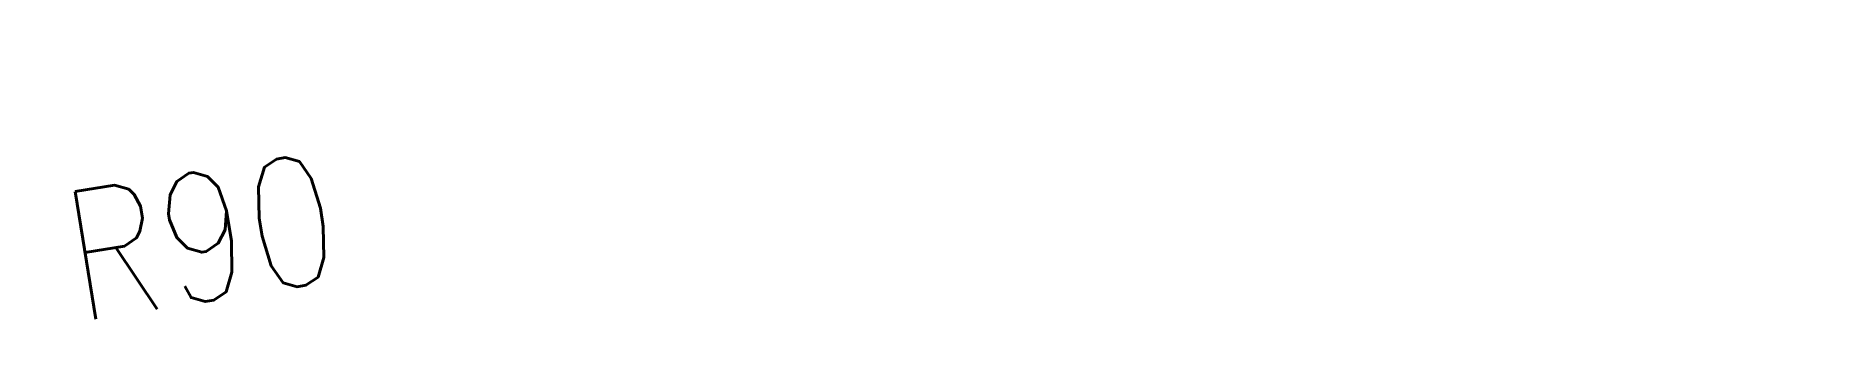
# Model space of a CAD drawing. Extents: x 1027.6 to 1116.8, y 1529.4 to 1544.7.
import ezdxf

# ---------------------------------------------------------------- set-up
doc = ezdxf.new("R2010")
doc.units = 0
doc.layers.get('DEFPOINTS').update_dxf_attribs({"linetype": 'CONTINUOUS'})
doc.layers.add('SOL-ZBROJENIE_OPISY', color=4, linetype='CONTINUOUS')
doc.styles.add('SIMPLEX', font='SIMPLEX.SHX', dxfattribs={"width": 0.8})
doc.dimstyles.new('OPIS_ZBROJ', dxfattribs={"dimtxt": 6.4, "dimasz": 0.3, "dimexe": 0, "dimexo": 0, "dimgap": 1, "dimtad": 1, "dimdec": 0, "dimtxsty": 'SIMPLEX', "dimblk1": 'NONE', "dimblk2": 'NONE', "dimsah": 1, "dimcen": 0, "dimse1": 1, "dimse2": 1, "dimsd1": 1, "dimsd2": 1, "dimclrd": 256, "dimclre": 256, "dimclrt": 256, "dimazin": 3, "dimtfac": 1, "dimtdec": 0, "dimtmove": 0, "dimatfit": 3})

# ---------------------------------------------------------------- blocks, each defined once
blk = doc.blocks.new('*D6')
at = {"layer": 'DEFPOINTS', "color": 0}
for p in [(1116.825, 1544.737), (1027.978, 1530.379)]:
    blk.add_point(p, dxfattribs=at)
at = {"layer": 'SOL-ZBROJENIE_OPISY', "insert": (1035.817, 1534.805), "char_height": 6.4, "attachment_point": 5, "rotation": 9.17987, "style": 'SIMPLEX'}
blk.add_mtext('R90', dxfattribs=at)
blk = doc.blocks.new('_NONE')

msp = doc.modelspace()

# ---------------------------------------------------------------- dimensions: what is measured, and where the dimension line sits
at = {"layer": 'SOL-ZBROJENIE_OPISY', "linetype": 'CONTINUOUS'}
dim = msp.add_radius_dim(center=(1027.978, 1530.379), mpoint=(1116.825, 1544.737), dimstyle='OPIS_ZBROJ', dxfattribs=at)
dim.commit()
dim.dimension.update_dxf_attribs({"geometry": '*D6', "text_midpoint": (1035.817, 1534.805), "dimtype": 164})

doc.saveas('drawing.dxf')
